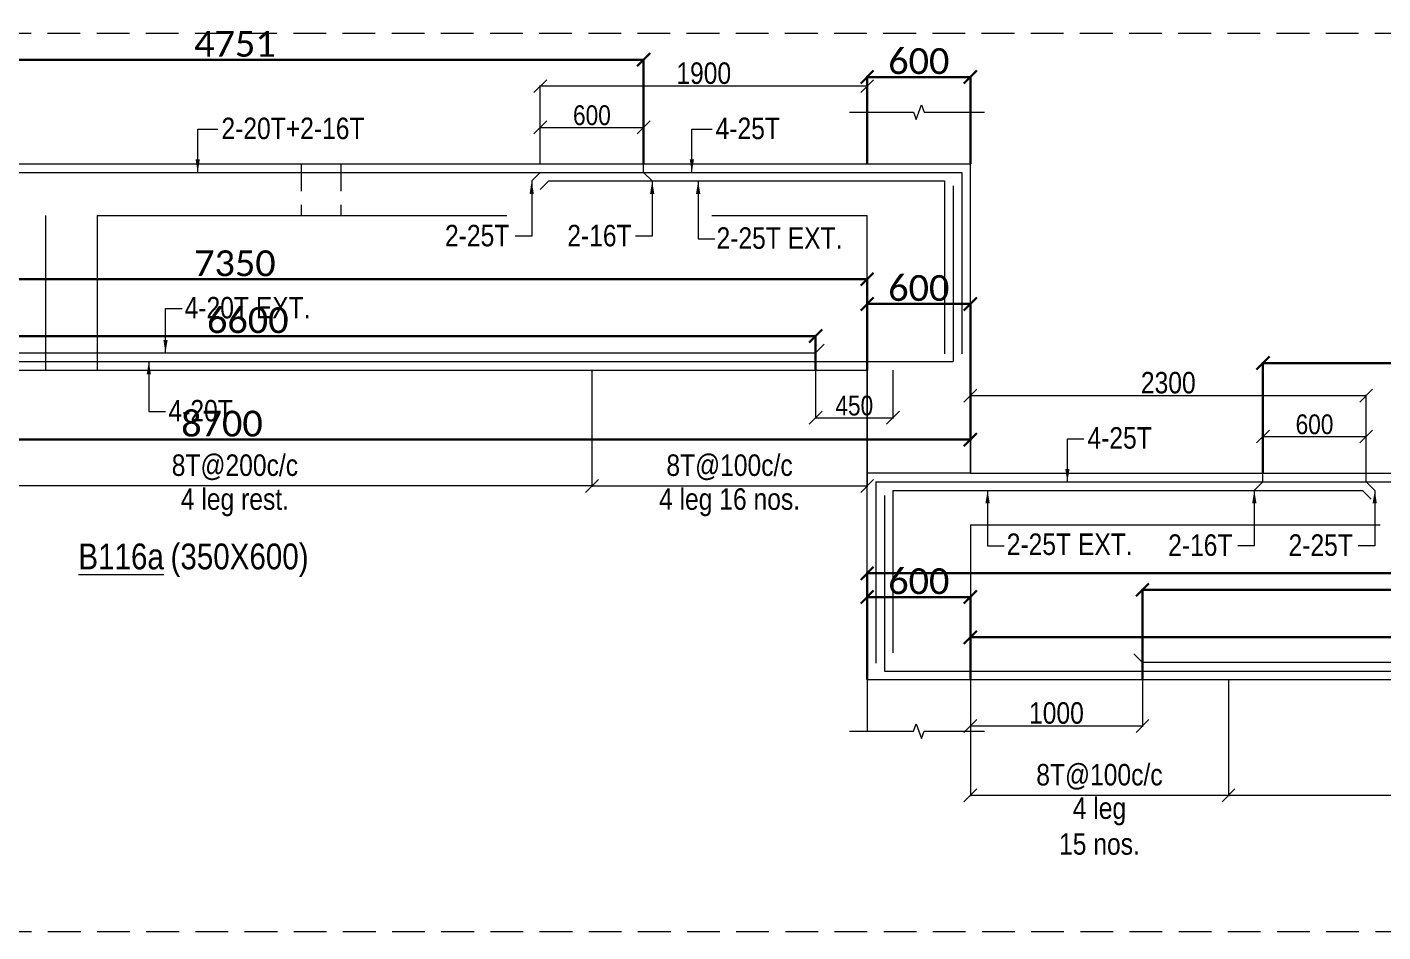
# Model space of a CAD drawing. Header units: millimetres. Extents: x 1112055 to 3390982, y -148532 to 766891.
# Drawn here: x 2914877 to 2930637, y -41915 to -31392 of the extents above; entities that cross this region are included whole.
import ezdxf
from ezdxf.enums import TextEntityAlignment as Align

# ---------------------------------------------------------------- set-up
doc = ezdxf.new("R2010")
doc.units = ezdxf.units.MM
doc.header["$PDMODE"] = 35
doc.header["$PDSIZE"] = -25
doc.linetypes.add('Hidden', pattern=[9.525, 6.35, -3.175])
for name, color, linetype, lineweight in [('B BEAM', 148, 'Continuous', 13), ('B BEAM IN LINE', 250, 'Continuous', 0), ('B STEEL', 34, 'Continuous', 15), ('B STEEL DIM', 216, 'Continuous', 13), ('B STEEL TEXT', 7, 'Continuous', 15), ('B STIRRUPS', 139, 'Continuous', 13), ('B-BEAM DOT', 251, 'Hidden', 9), ('B-BEAM NO', 215, 'Continuous', 18), ('B-COL', 1, 'Continuous', 35)]:
    doc.layers.add(name, color=color, linetype=linetype, lineweight=lineweight)
doc.styles.add('Cali', font='calibri.ttf')
doc.styles.add('SWINC', font='swissc.ttf')
doc.dimstyles.new('BHOOMI', dxfattribs={"dimtxt": 230, "dimasz": 150, "dimexe": 10, "dimexo": 0, "dimgap": 25, "dimtad": 1, "dimdec": 0, "dimzin": 0, "dimdsep": 46, "dimtxsty": 'SWINC', "dimblk": 'OBLIQUE', "dimcen": 0.09, "dimclrd": 250, "dimclre": 250, "dimclrt": 256, "dimaunit": 1, "dimadec": 3, "dimazin": 0, "dimtfac": 1, "dimtdec": 0, "dimtofl": 0, "dimtmove": 1, "dimatfit": 3, "dimfxl": 100, "dimtolj": 1, "dimtzin": 0, "dimlwd": 9, "dimlwe": 5, "dimarcsym": 0})

# ---------------------------------------------------------------- blocks, each defined once
blk = doc.blocks.new('_Oblique')
at = {"color": 0, "linetype": 'ByBlock', "lineweight": -2}
blk.add_line((-0.5, -0.5), (0.5, 0.5), dxfattribs=at)
blk = doc.blocks.new('*D5961')
at = {"layer": 'B STEEL DIM', "lineweight": 5, "transparency": 16777216}
for p, q in [((2927842, -38781), (2927842, -39531)), ((2925842, -38981), (2925842, -39531))]:
    blk.add_line(p, q, dxfattribs=at)
at = {"layer": 'B STEEL DIM', "lineweight": 9, "transparency": 16777216}
blk.add_line((2927842, -39521), (2925842, -39521), dxfattribs=at)
at = {"layer": 'Defpoints', "color": 0, "lineweight": 40, "transparency": 16777216}
for p in [(2927842, -38781), (2925842, -38981), (2925842, -39521)]:
    blk.add_point(p, dxfattribs=at)
at = {"layer": 'B STEEL DIM', "lineweight": 9, "transparency": 16777216, "xscale": 150, "yscale": 150, "zscale": 150, "rotation": 180}
blk.add_blockref('_Oblique', (2925842, -39521), dxfattribs=at)
at = {"layer": 'B STEEL DIM', "lineweight": 9, "transparency": 16777216, "xscale": 150, "yscale": 150, "zscale": 150}
blk.add_blockref('_Oblique', (2927842, -39521), dxfattribs=at)
at = {"layer": 'B STEEL DIM', "transparency": 16777216, "insert": (2926842, -39371), "char_height": 250, "attachment_point": 5, "style": 'SWINC'}
blk.add_mtext('\\A1;1000', dxfattribs=at)
blk = doc.blocks.new('*D5962')
at = {"layer": 'B STIRRUPS', "color": 250, "lineweight": 0, "transparency": 16777216}
for p, q in [((2928842, -38981), (2928842, -40338)), ((2940739, -38981), (2940739, -40338)), ((2940739, -40328), (2928842, -40328))]:
    blk.add_line(p, q, dxfattribs=at)
at = {"layer": 'Defpoints', "color": 0, "lineweight": 40, "transparency": 16777216}
for p in [(2928842, -38981), (2940739, -38981), (2928842, -40328)]:
    blk.add_point(p, dxfattribs=at)
at = {"layer": 'B STIRRUPS', "color": 250, "lineweight": 0, "transparency": 16777216, "xscale": 150, "yscale": 150, "zscale": 150, "rotation": 180}
blk.add_blockref('_Oblique', (2928842, -40328), dxfattribs=at)
at = {"layer": 'B STIRRUPS', "color": 250, "lineweight": 0, "transparency": 16777216, "xscale": 150, "yscale": 150, "zscale": 150}
blk.add_blockref('_Oblique', (2940739, -40328), dxfattribs=at)
at = {"layer": 'B STIRRUPS', "transparency": 16777216, "char_height": 250, "attachment_point": 5, "style": 'SWINC'}
for s, insert in [('\\A1;8T@200c/c', (2934790, -40112)), ('4 leg\\Prest.', (2934790, -40686))]:
    blk.add_mtext(s, dxfattribs=dict(at, insert=insert))
blk = doc.blocks.new('*D5963')
at = {"layer": 'B STIRRUPS', "color": 250, "lineweight": 0, "transparency": 16777216}
for p, q in [((2925842, -38981), (2925842, -40338)), ((2928842, -38981), (2928842, -40338)), ((2928842, -40328), (2925842, -40328))]:
    blk.add_line(p, q, dxfattribs=at)
at = {"layer": 'Defpoints', "color": 0, "lineweight": 40, "transparency": 16777216}
for p in [(2925842, -38981), (2928842, -38981), (2925842, -40328)]:
    blk.add_point(p, dxfattribs=at)
at = {"layer": 'B STIRRUPS', "color": 250, "lineweight": 0, "transparency": 16777216, "xscale": 150, "yscale": 150, "zscale": 150, "rotation": 180}
blk.add_blockref('_Oblique', (2925842, -40328), dxfattribs=at)
at = {"layer": 'B STIRRUPS', "color": 250, "lineweight": 0, "transparency": 16777216, "xscale": 150, "yscale": 150, "zscale": 150}
blk.add_blockref('_Oblique', (2928842, -40328), dxfattribs=at)
at = {"layer": 'B STIRRUPS', "transparency": 16777216, "char_height": 250, "attachment_point": 5, "style": 'SWINC'}
for s, insert in [('\\A1;8T@100c/c', (2927342, -40112)), ('4 leg\\P15 nos.', (2927342, -40686))]:
    blk.add_mtext(s, dxfattribs=dict(at, insert=insert))
blk = doc.blocks.new('*D5964')
at = {"layer": 'B STEEL DIM', "lineweight": 5, "transparency": 16777216}
for p, q in [((2925842, -36581), (2925842, -35669)), ((2930442, -36581), (2930442, -35669))]:
    blk.add_line(p, q, dxfattribs=at)
at = {"layer": 'B STEEL DIM', "lineweight": 9, "transparency": 16777216}
blk.add_line((2930442, -35679), (2925842, -35679), dxfattribs=at)
at = {"layer": 'Defpoints', "color": 0, "lineweight": 40, "transparency": 16777216}
for p in [(2925842, -35679), (2925842, -36581), (2930442, -36581)]:
    blk.add_point(p, dxfattribs=at)
at = {"layer": 'B STEEL DIM', "lineweight": 9, "transparency": 16777216, "xscale": 150, "yscale": 150, "zscale": 150, "rotation": 180}
blk.add_blockref('_Oblique', (2925842, -35679), dxfattribs=at)
at = {"layer": 'B STEEL DIM', "lineweight": 9, "transparency": 16777216, "xscale": 150, "yscale": 150, "zscale": 150}
blk.add_blockref('_Oblique', (2930442, -35679), dxfattribs=at)
at = {"layer": 'B STEEL DIM', "transparency": 16777216, "insert": (2928142, -35529), "char_height": 250, "attachment_point": 5, "style": 'SWINC'}
blk.add_mtext('\\A1;2300', dxfattribs=at)
blk = doc.blocks.new('*D5965')
at = {"layer": 'B STEEL DIM', "lineweight": 5, "transparency": 16777216}
for p, q in [((2929242, -36681), (2929242, -36143)), ((2930442, -36681), (2930442, -36143))]:
    blk.add_line(p, q, dxfattribs=at)
at = {"layer": 'B STEEL DIM', "lineweight": 9, "transparency": 16777216}
blk.add_line((2929242, -36153), (2930442, -36153), dxfattribs=at)
at = {"layer": 'Defpoints', "color": 0, "lineweight": 40, "transparency": 16777216}
for p in [(2930442, -36153), (2929242, -36681), (2930442, -36681)]:
    blk.add_point(p, dxfattribs=at)
at = {"layer": 'B STEEL DIM', "lineweight": 9, "transparency": 16777216, "xscale": 150, "yscale": 150, "zscale": 150, "rotation": 180}
blk.add_blockref('_Oblique', (2929242, -36153), dxfattribs=at)
at = {"layer": 'B STEEL DIM', "lineweight": 9, "transparency": 16777216, "xscale": 150, "yscale": 150, "zscale": 150}
blk.add_blockref('_Oblique', (2930442, -36153), dxfattribs=at)
at = {"layer": 'B STEEL DIM', "transparency": 16777216, "insert": (2929842, -36013), "char_height": 230, "attachment_point": 5, "style": 'SWINC'}
blk.add_mtext('\\A1;600', dxfattribs=at)
blk = doc.blocks.new('*D5970')
at = {"layer": 'B STEEL DIM', "lineweight": 5, "transparency": 16777216}
for p, q in [((2920842, -32981), (2920842, -32069)), ((2924642, -32981), (2924642, -32069))]:
    blk.add_line(p, q, dxfattribs=at)
at = {"layer": 'B STEEL DIM', "lineweight": 9, "transparency": 16777216}
blk.add_line((2924642, -32079), (2920842, -32079), dxfattribs=at)
at = {"layer": 'Defpoints', "color": 0, "lineweight": 40, "transparency": 16777216}
for p in [(2920842, -32079), (2920842, -32981), (2924642, -32981)]:
    blk.add_point(p, dxfattribs=at)
at = {"layer": 'B STEEL DIM', "lineweight": 9, "transparency": 16777216, "xscale": 150, "yscale": 150, "zscale": 150, "rotation": 180}
blk.add_blockref('_Oblique', (2920842, -32079), dxfattribs=at)
at = {"layer": 'B STEEL DIM', "lineweight": 9, "transparency": 16777216, "xscale": 150, "yscale": 150, "zscale": 150}
blk.add_blockref('_Oblique', (2924642, -32079), dxfattribs=at)
at = {"layer": 'B STEEL DIM', "transparency": 16777216, "insert": (2922742, -31929), "char_height": 250, "attachment_point": 5, "style": 'SWINC'}
blk.add_mtext('\\A1;1900', dxfattribs=at)
blk = doc.blocks.new('*D5971')
at = {"layer": 'B STEEL DIM', "lineweight": 5, "transparency": 16777216}
for p, q in [((2920842, -32981), (2920842, -32548)), ((2922043, -33081), (2922043, -32548))]:
    blk.add_line(p, q, dxfattribs=at)
at = {"layer": 'B STEEL DIM', "lineweight": 9, "transparency": 16777216}
blk.add_line((2920842, -32558), (2922043, -32558), dxfattribs=at)
at = {"layer": 'Defpoints', "color": 0, "lineweight": 40, "transparency": 16777216}
for p in [(2922043, -32558), (2920842, -32981), (2922043, -33081)]:
    blk.add_point(p, dxfattribs=at)
at = {"layer": 'B STEEL DIM', "lineweight": 9, "transparency": 16777216, "xscale": 150, "yscale": 150, "zscale": 150, "rotation": 180}
blk.add_blockref('_Oblique', (2920842, -32558), dxfattribs=at)
at = {"layer": 'B STEEL DIM', "lineweight": 9, "transparency": 16777216, "xscale": 150, "yscale": 150, "zscale": 150}
blk.add_blockref('_Oblique', (2922043, -32558), dxfattribs=at)
at = {"layer": 'B STEEL DIM', "transparency": 16777216, "insert": (2921442, -32418), "char_height": 230, "attachment_point": 5, "style": 'SWINC'}
blk.add_mtext('\\A1;600', dxfattribs=at)
blk = doc.blocks.new('*D5973')
at = {"layer": 'B STIRRUPS', "color": 250, "lineweight": 0, "transparency": 16777216}
for p, q in [((2913142, -35381), (2913142, -36738)), ((2921442, -35381), (2921442, -36738)), ((2921442, -36728), (2913142, -36728))]:
    blk.add_line(p, q, dxfattribs=at)
at = {"layer": 'Defpoints', "color": 0, "lineweight": 40, "transparency": 16777216}
for p in [(2913142, -35381), (2921442, -35381), (2913142, -36728)]:
    blk.add_point(p, dxfattribs=at)
at = {"layer": 'B STIRRUPS', "color": 250, "lineweight": 0, "transparency": 16777216, "xscale": 150, "yscale": 150, "zscale": 150, "rotation": 180}
blk.add_blockref('_Oblique', (2913142, -36728), dxfattribs=at)
at = {"layer": 'B STIRRUPS', "color": 250, "lineweight": 0, "transparency": 16777216, "xscale": 150, "yscale": 150, "zscale": 150}
blk.add_blockref('_Oblique', (2921442, -36728), dxfattribs=at)
at = {"layer": 'B STIRRUPS', "transparency": 16777216, "char_height": 250, "attachment_point": 5, "style": 'SWINC'}
for s, insert in [('\\A1;8T@200c/c', (2917292, -36512)), ('4 leg rest.', (2917292, -36919))]:
    blk.add_mtext(s, dxfattribs=dict(at, insert=insert))
blk = doc.blocks.new('*D5975')
at = {"layer": 'B STIRRUPS', "color": 250, "lineweight": 0, "transparency": 16777216}
for p, q in [((2921442, -35381), (2921442, -36738)), ((2924642, -35381), (2924642, -36738)), ((2921442, -36728), (2924642, -36728))]:
    blk.add_line(p, q, dxfattribs=at)
at = {"layer": 'Defpoints', "color": 0, "lineweight": 40, "transparency": 16777216}
for p in [(2921442, -35381), (2924642, -35381), (2924642, -36728)]:
    blk.add_point(p, dxfattribs=at)
at = {"layer": 'B STIRRUPS', "color": 250, "lineweight": 0, "transparency": 16777216, "xscale": 150, "yscale": 150, "zscale": 150, "rotation": 180}
blk.add_blockref('_Oblique', (2921442, -36728), dxfattribs=at)
at = {"layer": 'B STIRRUPS', "color": 250, "lineweight": 0, "transparency": 16777216, "xscale": 150, "yscale": 150, "zscale": 150}
blk.add_blockref('_Oblique', (2924642, -36728), dxfattribs=at)
at = {"layer": 'B STIRRUPS', "transparency": 16777216, "char_height": 250, "attachment_point": 5, "style": 'SWINC'}
for s, insert in [('\\A1;8T@100c/c', (2923042, -36512)), ('4 leg 16 nos.', (2923042, -36919))]:
    blk.add_mtext(s, dxfattribs=dict(at, insert=insert))
blk = doc.blocks.new('*D5976')
at = {"layer": 'B STEEL DIM', "lineweight": 5, "transparency": 16777216}
for p, q in [((2924042, -35181), (2924042, -35945)), ((2924942, -35381), (2924942, -35945))]:
    blk.add_line(p, q, dxfattribs=at)
at = {"layer": 'B STEEL DIM', "lineweight": 9, "transparency": 16777216}
blk.add_line((2924042, -35935), (2924942, -35935), dxfattribs=at)
at = {"layer": 'Defpoints', "color": 0, "lineweight": 40, "transparency": 16777216}
for p in [(2924042, -35181), (2924942, -35381), (2924942, -35935)]:
    blk.add_point(p, dxfattribs=at)
at = {"layer": 'B STEEL DIM', "lineweight": 9, "transparency": 16777216, "xscale": 150, "yscale": 150, "zscale": 150, "rotation": 180}
blk.add_blockref('_Oblique', (2924042, -35935), dxfattribs=at)
at = {"layer": 'B STEEL DIM', "lineweight": 9, "transparency": 16777216, "xscale": 150, "yscale": 150, "zscale": 150}
blk.add_blockref('_Oblique', (2924942, -35935), dxfattribs=at)
at = {"layer": 'B STEEL DIM', "transparency": 16777216, "insert": (2924492, -35795), "char_height": 230, "attachment_point": 5, "style": 'SWINC'}
blk.add_mtext('\\A1;450', dxfattribs=at)
blk = doc.blocks.new('*D6291')
at = {"layer": 'Defpoints', "color": 3, "linetype": 'Hidden', "lineweight": 30, "ltscale": 1000, "transparency": 16777216}
for p, q in [((2908442, -35381), (2908442, -36199)), ((2925842, -35381), (2925842, -36199))]:
    blk.add_line(p, q, dxfattribs=at)
at = {"layer": 'Defpoints', "color": 3, "lineweight": 30, "ltscale": 1000, "transparency": 16777216}
blk.add_line((2908442, -36189), (2925842, -36189), dxfattribs=at)
at = {"layer": 'Defpoints', "color": 0, "lineweight": 40, "transparency": 16777216}
for p in [(2908442, -35381), (2925842, -35381), (2925842, -36189)]:
    blk.add_point(p, dxfattribs=at)
at = {"layer": 'Defpoints', "color": 3, "lineweight": 30, "transparency": 16777216, "xscale": 150, "yscale": 150, "zscale": 150, "rotation": 180}
blk.add_blockref('_Oblique', (2908442, -36189), dxfattribs=at)
at = {"layer": 'Defpoints', "color": 3, "lineweight": 30, "transparency": 16777216, "xscale": 150, "yscale": 150, "zscale": 150}
blk.add_blockref('_Oblique', (2925842, -36189), dxfattribs=at)
at = {"layer": 'Defpoints', "color": 3, "lineweight": 50, "transparency": 16777216, "insert": (2917142, -36005), "char_height": 300, "attachment_point": 5, "style": 'Cali'}
blk.add_mtext('\\A1;8700', dxfattribs=at)
blk = doc.blocks.new('*D6293')
at = {"layer": 'Defpoints', "color": 3, "linetype": 'Hidden', "lineweight": 30, "ltscale": 1000, "transparency": 16777216}
for p, q in [((2909942, -35381), (2909942, -34313)), ((2924642, -35381), (2924642, -34313))]:
    blk.add_line(p, q, dxfattribs=at)
at = {"layer": 'Defpoints', "color": 3, "lineweight": 30, "ltscale": 1000, "transparency": 16777216}
blk.add_line((2909942, -34323), (2924642, -34323), dxfattribs=at)
at = {"layer": 'Defpoints', "color": 0, "lineweight": 40, "transparency": 16777216}
for p in [(2924642, -34323), (2909942, -35381), (2924642, -35381)]:
    blk.add_point(p, dxfattribs=at)
at = {"layer": 'Defpoints', "color": 3, "lineweight": 30, "transparency": 16777216, "xscale": 150, "yscale": 150, "zscale": 150, "rotation": 180}
blk.add_blockref('_Oblique', (2909942, -34323), dxfattribs=at)
at = {"layer": 'Defpoints', "color": 3, "lineweight": 30, "transparency": 16777216, "xscale": 150, "yscale": 150, "zscale": 150}
blk.add_blockref('_Oblique', (2924642, -34323), dxfattribs=at)
at = {"layer": 'Defpoints', "color": 3, "lineweight": 50, "transparency": 16777216, "insert": (2917292, -34140), "char_height": 300, "attachment_point": 5, "style": 'Cali'}
blk.add_mtext('\\A1;7350', dxfattribs=at)
blk = doc.blocks.new('*D6294')
at = {"layer": 'Defpoints', "color": 3, "linetype": 'Hidden', "lineweight": 30, "ltscale": 1000, "transparency": 16777216}
for p, q in [((2910842, -35381), (2910842, -34975)), ((2924042, -35381), (2924042, -34975))]:
    blk.add_line(p, q, dxfattribs=at)
at = {"layer": 'Defpoints', "color": 3, "lineweight": 30, "ltscale": 1000, "transparency": 16777216}
blk.add_line((2924042, -34985), (2910842, -34985), dxfattribs=at)
at = {"layer": 'Defpoints', "color": 0, "lineweight": 40, "transparency": 16777216}
for p in [(2910842, -34985), (2910842, -35381), (2924042, -35381)]:
    blk.add_point(p, dxfattribs=at)
at = {"layer": 'Defpoints', "color": 3, "lineweight": 30, "transparency": 16777216, "xscale": 150, "yscale": 150, "zscale": 150, "rotation": 180}
blk.add_blockref('_Oblique', (2910842, -34985), dxfattribs=at)
at = {"layer": 'Defpoints', "color": 3, "lineweight": 30, "transparency": 16777216, "xscale": 150, "yscale": 150, "zscale": 150}
blk.add_blockref('_Oblique', (2924042, -34985), dxfattribs=at)
at = {"layer": 'Defpoints', "color": 3, "lineweight": 50, "transparency": 16777216, "insert": (2917442, -34802), "char_height": 300, "attachment_point": 5, "style": 'Cali'}
blk.add_mtext('\\A1;6600', dxfattribs=at)
blk = doc.blocks.new('*D6295')
at = {"layer": 'Defpoints', "color": 3, "linetype": 'Hidden', "lineweight": 30, "ltscale": 1000, "transparency": 16777216}
for p, q in [((2924642, -35381), (2924642, -34601)), ((2925842, -35381), (2925842, -34601))]:
    blk.add_line(p, q, dxfattribs=at)
at = {"layer": 'Defpoints', "color": 3, "lineweight": 30, "ltscale": 1000, "transparency": 16777216}
blk.add_line((2924642, -34611), (2925842, -34611), dxfattribs=at)
at = {"layer": 'Defpoints', "color": 0, "lineweight": 40, "transparency": 16777216}
for p in [(2925842, -34611), (2924642, -35381), (2925842, -35381)]:
    blk.add_point(p, dxfattribs=at)
at = {"layer": 'Defpoints', "color": 3, "lineweight": 30, "transparency": 16777216, "xscale": 150, "yscale": 150, "zscale": 150, "rotation": 180}
blk.add_blockref('_Oblique', (2924642, -34611), dxfattribs=at)
at = {"layer": 'Defpoints', "color": 3, "lineweight": 30, "transparency": 16777216, "xscale": 150, "yscale": 150, "zscale": 150}
blk.add_blockref('_Oblique', (2925842, -34611), dxfattribs=at)
at = {"layer": 'Defpoints', "color": 3, "lineweight": 50, "transparency": 16777216, "insert": (2925242, -34428), "char_height": 300, "attachment_point": 5, "style": 'Cali'}
blk.add_mtext('\\A1;600', dxfattribs=at)
blk = doc.blocks.new('*D6297')
at = {"layer": 'Defpoints', "color": 3, "linetype": 'Hidden', "lineweight": 30, "ltscale": 1000, "transparency": 16777216}
for p, q in [((2912541, -32981), (2912541, -31761)), ((2922043, -32981), (2922043, -31761))]:
    blk.add_line(p, q, dxfattribs=at)
at = {"layer": 'Defpoints', "color": 3, "lineweight": 30, "ltscale": 1000, "transparency": 16777216}
blk.add_line((2912541, -31771), (2922043, -31771), dxfattribs=at)
at = {"layer": 'Defpoints', "color": 0, "lineweight": 40, "transparency": 16777216}
for p in [(2922043, -31771), (2912541, -32981), (2922043, -32981)]:
    blk.add_point(p, dxfattribs=at)
at = {"layer": 'Defpoints', "color": 3, "lineweight": 30, "transparency": 16777216, "xscale": 150, "yscale": 150, "zscale": 150, "rotation": 180}
blk.add_blockref('_Oblique', (2912541, -31771), dxfattribs=at)
at = {"layer": 'Defpoints', "color": 3, "lineweight": 30, "transparency": 16777216, "xscale": 150, "yscale": 150, "zscale": 150}
blk.add_blockref('_Oblique', (2922043, -31771), dxfattribs=at)
at = {"layer": 'Defpoints', "color": 3, "lineweight": 50, "transparency": 16777216, "insert": (2917292, -31588), "char_height": 300, "attachment_point": 5, "style": 'Cali'}
blk.add_mtext('\\A1;4751', dxfattribs=at)
blk = doc.blocks.new('*D6298')
at = {"layer": 'Defpoints', "color": 3, "linetype": 'Hidden', "lineweight": 30, "ltscale": 1000, "transparency": 16777216}
for p, q in [((2924642, -32981), (2924642, -31962)), ((2925842, -32981), (2925842, -31962))]:
    blk.add_line(p, q, dxfattribs=at)
at = {"layer": 'Defpoints', "color": 3, "lineweight": 30, "ltscale": 1000, "transparency": 16777216}
blk.add_line((2924642, -31972), (2925842, -31972), dxfattribs=at)
at = {"layer": 'Defpoints', "color": 0, "lineweight": 40, "transparency": 16777216}
for p in [(2925842, -31972), (2924642, -32981), (2925842, -32981)]:
    blk.add_point(p, dxfattribs=at)
at = {"layer": 'Defpoints', "color": 3, "lineweight": 30, "transparency": 16777216, "xscale": 150, "yscale": 150, "zscale": 150, "rotation": 180}
blk.add_blockref('_Oblique', (2924642, -31972), dxfattribs=at)
at = {"layer": 'Defpoints', "color": 3, "lineweight": 30, "transparency": 16777216, "xscale": 150, "yscale": 150, "zscale": 150}
blk.add_blockref('_Oblique', (2925842, -31972), dxfattribs=at)
at = {"layer": 'Defpoints', "color": 3, "lineweight": 50, "transparency": 16777216, "insert": (2925242, -31789), "char_height": 300, "attachment_point": 5, "style": 'Cali'}
blk.add_mtext('\\A1;600', dxfattribs=at)
blk = doc.blocks.new('*D6299')
at = {"layer": 'Defpoints', "color": 3, "linetype": 'Hidden', "lineweight": 30, "ltscale": 1000, "transparency": 16777216}
for p, q in [((2924642, -38981), (2924642, -37734)), ((2944439, -38981), (2944439, -37734))]:
    blk.add_line(p, q, dxfattribs=at)
at = {"layer": 'Defpoints', "color": 3, "lineweight": 30, "ltscale": 1000, "transparency": 16777216}
blk.add_line((2924642, -37744), (2944439, -37744), dxfattribs=at)
at = {"layer": 'Defpoints', "color": 0, "lineweight": 40, "transparency": 16777216}
for p in [(2944439, -37744), (2924642, -38981), (2944439, -38981)]:
    blk.add_point(p, dxfattribs=at)
at = {"layer": 'Defpoints', "color": 3, "lineweight": 30, "transparency": 16777216, "xscale": 150, "yscale": 150, "zscale": 150, "rotation": 180}
blk.add_blockref('_Oblique', (2924642, -37744), dxfattribs=at)
at = {"layer": 'Defpoints', "color": 3, "lineweight": 30, "transparency": 16777216, "xscale": 150, "yscale": 150, "zscale": 150}
blk.add_blockref('_Oblique', (2944439, -37744), dxfattribs=at)
at = {"layer": 'Defpoints', "color": 3, "lineweight": 50, "transparency": 16777216, "insert": (2934540, -37560), "char_height": 300, "attachment_point": 5, "style": 'Cali'}
blk.add_mtext('\\A1;9899', dxfattribs=at)
blk = doc.blocks.new('*D6300')
at = {"layer": 'Defpoints', "color": 3, "linetype": 'Hidden', "lineweight": 30, "ltscale": 1000, "transparency": 16777216}
for p, q in [((2925842, -38981), (2925842, -38478)), ((2943739, -38981), (2943739, -38478))]:
    blk.add_line(p, q, dxfattribs=at)
at = {"layer": 'Defpoints', "color": 3, "lineweight": 30, "ltscale": 1000, "transparency": 16777216}
blk.add_line((2925842, -38488), (2943739, -38488), dxfattribs=at)
at = {"layer": 'Defpoints', "color": 0, "lineweight": 40, "transparency": 16777216}
for p in [(2943739, -38488), (2925842, -38981), (2943739, -38981)]:
    blk.add_point(p, dxfattribs=at)
at = {"layer": 'Defpoints', "color": 3, "lineweight": 30, "transparency": 16777216, "xscale": 150, "yscale": 150, "zscale": 150, "rotation": 180}
blk.add_blockref('_Oblique', (2925842, -38488), dxfattribs=at)
at = {"layer": 'Defpoints', "color": 3, "lineweight": 30, "transparency": 16777216, "xscale": 150, "yscale": 150, "zscale": 150}
blk.add_blockref('_Oblique', (2943739, -38488), dxfattribs=at)
at = {"layer": 'Defpoints', "color": 3, "lineweight": 50, "transparency": 16777216, "insert": (2934790, -38304), "char_height": 300, "attachment_point": 5, "style": 'Cali'}
blk.add_mtext('\\A1;8949', dxfattribs=at)
blk = doc.blocks.new('*D6301')
at = {"layer": 'Defpoints', "color": 3, "linetype": 'Hidden', "lineweight": 30, "ltscale": 1000, "transparency": 16777216}
for p, q in [((2924642, -38981), (2924642, -38011)), ((2925842, -38981), (2925842, -38011))]:
    blk.add_line(p, q, dxfattribs=at)
at = {"layer": 'Defpoints', "color": 3, "lineweight": 30, "ltscale": 1000, "transparency": 16777216}
blk.add_line((2925842, -38021), (2924642, -38021), dxfattribs=at)
at = {"layer": 'Defpoints', "color": 0, "lineweight": 40, "transparency": 16777216}
for p in [(2924642, -38021), (2924642, -38981), (2925842, -38981)]:
    blk.add_point(p, dxfattribs=at)
at = {"layer": 'Defpoints', "color": 3, "lineweight": 30, "transparency": 16777216, "xscale": 150, "yscale": 150, "zscale": 150, "rotation": 180}
blk.add_blockref('_Oblique', (2924642, -38021), dxfattribs=at)
at = {"layer": 'Defpoints', "color": 3, "lineweight": 30, "transparency": 16777216, "xscale": 150, "yscale": 150, "zscale": 150}
blk.add_blockref('_Oblique', (2925842, -38021), dxfattribs=at)
at = {"layer": 'Defpoints', "color": 3, "lineweight": 50, "transparency": 16777216, "insert": (2925242, -37838), "char_height": 300, "attachment_point": 5, "style": 'Cali'}
blk.add_mtext('\\A1;600', dxfattribs=at)
blk = doc.blocks.new('*D6302')
at = {"layer": 'Defpoints', "color": 3, "linetype": 'Hidden', "lineweight": 30, "ltscale": 1000, "transparency": 16777216}
for p, q in [((2929242, -36581), (2929242, -35289)), ((2944439, -36581), (2944439, -35289))]:
    blk.add_line(p, q, dxfattribs=at)
at = {"layer": 'Defpoints', "color": 3, "lineweight": 30, "ltscale": 1000, "transparency": 16777216}
blk.add_line((2929242, -35299), (2944439, -35299), dxfattribs=at)
at = {"layer": 'Defpoints', "color": 0, "lineweight": 40, "transparency": 16777216}
for p in [(2944439, -35299), (2929242, -36581), (2944439, -36581)]:
    blk.add_point(p, dxfattribs=at)
at = {"layer": 'Defpoints', "color": 3, "lineweight": 30, "transparency": 16777216, "xscale": 150, "yscale": 150, "zscale": 150, "rotation": 180}
blk.add_blockref('_Oblique', (2929242, -35299), dxfattribs=at)
at = {"layer": 'Defpoints', "color": 3, "lineweight": 30, "transparency": 16777216, "xscale": 150, "yscale": 150, "zscale": 150}
blk.add_blockref('_Oblique', (2944439, -35299), dxfattribs=at)
at = {"layer": 'Defpoints', "color": 3, "lineweight": 50, "transparency": 16777216, "insert": (2936840, -35115), "char_height": 300, "attachment_point": 5, "style": 'Cali'}
blk.add_mtext('\\A1;7599', dxfattribs=at)
blk = doc.blocks.new('*D6303')
at = {"layer": 'Defpoints', "color": 3, "linetype": 'Hidden', "lineweight": 30, "ltscale": 1000, "transparency": 16777216}
for p, q in [((2927842, -38981), (2927842, -37927)), ((2941739, -38981), (2941739, -37927))]:
    blk.add_line(p, q, dxfattribs=at)
at = {"layer": 'Defpoints', "color": 3, "lineweight": 30, "ltscale": 1000, "transparency": 16777216}
blk.add_line((2941739, -37937), (2927842, -37937), dxfattribs=at)
at = {"layer": 'Defpoints', "color": 0, "lineweight": 40, "transparency": 16777216}
for p in [(2927842, -37937), (2927842, -38981), (2941739, -38981)]:
    blk.add_point(p, dxfattribs=at)
at = {"layer": 'Defpoints', "color": 3, "lineweight": 30, "transparency": 16777216, "xscale": 150, "yscale": 150, "zscale": 150, "rotation": 180}
blk.add_blockref('_Oblique', (2927842, -37937), dxfattribs=at)
at = {"layer": 'Defpoints', "color": 3, "lineweight": 30, "transparency": 16777216, "xscale": 150, "yscale": 150, "zscale": 150}
blk.add_blockref('_Oblique', (2941739, -37937), dxfattribs=at)
at = {"layer": 'Defpoints', "color": 3, "lineweight": 50, "transparency": 16777216, "insert": (2934790, -37753), "char_height": 300, "attachment_point": 5, "style": 'Cali'}
blk.add_mtext('\\A1;6949', dxfattribs=at)

msp = doc.modelspace()

# ---------------------------------------------------------------- linework, layer by layer
at = {"layer": 'B BEAM', "ltscale": 25}
for p, q in [((2909942, -32981.1, 0), (2924642, -32981.1, 0)), ((2925842, -35381.1, 0), (2925842, -32981.1, 0)), ((2909942, -35381.1, 0), (2924642, -35381.1, 0)), ((2924642, -38981.1, 0), (2924642, -36581.1, 0)), ((2925842, -36581.1, 0), (2944439, -36581.1, 0)), ((2925842, -38981.1, 0), (2944439, -38981.1, 0))]:
    msp.add_line(p, q, dxfattribs=at)
at = {"layer": 'B BEAM', "color": 4, "linetype": 'Hidden', "ltscale": 50}
for p, q in [((2918061.8, -32981.1, 0), (2918061.8, -33581.1, 0)), ((2918521.8, -32981.1, 0), (2918521.8, -33581.1, 0))]:
    msp.add_line(p, q, dxfattribs=at)
at = {"layer": 'B BEAM IN LINE', "color": 250, "linetype": 'Hidden', "lineweight": 0, "ltscale": 60, "elevation": 0}
msp.add_lwpolyline([(2906541.5, -31461.4), (2945789.1, -31461.4), (2945789.1, -41915.5), (2906541.5, -41915.5)], close=True, dxfattribs=at)
at = {"layer": 'B STEEL', "color": 34, "lineweight": 9, "ltscale": 25}
for p, q in [((2908542, -33081.1, 0), (2925742, -33081.1, 0)), ((2920842, -33081.1, 0), (2920742, -33181.1, 0)), ((2922042.7, -33081.1, 0), (2922142.7, -33181.1, 0)), ((2925742, -33081.1, 0), (2925742, -35190.5, 0)), ((2920941.6, -33181.1, 100), (2920841.6, -33281.1, 100)), ((2920941.6, -33181.1, 100), (2925542, -33181.1, 100)), ((2925542, -33181.1, 0), (2925542, -35190.5, 0)), ((2925642, -33239.6, 0), (2925642, -35281.1, 0)), ((2924141.8, -35080.7, 0), (2924041.8, -35180.7, 0)), ((2908642, -35281.1, 0), (2925642, -35281.1, 0)), ((2910841.8, -35180.7, 0), (2924041.8, -35180.7, 0)), ((2924742, -36681.1, 0), (2944339, -36681.1, 0)), ((2924742, -36681.1, 0), (2924742, -38790.5, 0)), ((2929242, -36681.1, 0), (2929142, -36781.1, 0)), ((2930442, -36681.1, 0), (2930542, -36781.1, 0)), ((2924842, -36839.6, 0), (2924842, -38881.1, 0)), ((2924941.6, -36781.1, 0), (2930398.6, -36781.1, 0)), ((2924941.6, -36781.1, 0), (2924941.6, -38667.7, 0)), ((2930398.6, -36781.1, 0), (2930498.6, -36881.1, 0)), ((2927742, -38681.1, 0), (2927842, -38781.1, 0)), ((2924842, -38881.1, 0), (2944239, -38881.1, 0)), ((2941739, -38781.1, 0), (2927842, -38781.1, 0))]:
    msp.add_line(p, q, dxfattribs=at)
at = {"layer": 'B-BEAM DOT', "linetype": 'Hidden', "ltscale": 750}
for p, q in [((2924642, -32981.1, 0), (2925842, -32981.1, 0)), ((2909342, -33581.1, 0), (2915091.8, -33581.1, 0)), ((2915091.8, -33581.1, 0), (2915091.8, -35381.1, 0)), ((2915691.8, -33581.1, 0), (2924642, -33581.1, 0)), ((2915691.8, -33581.1, 0), (2915691.8, -35381.1, 0)), ((2924642, -35381.1, 0), (2924642, -33581.1, 0)), ((2925842, -36581.1, 0), (2924642, -36581.1, 0)), ((2925842, -37181.1, 0), (2925842, -38981.1, 0)), ((2925842, -37181.1, 0), (2943739, -37181.1, 0)), ((2924642, -38981.1, 0), (2925842, -38981.1, 0))]:
    msp.add_line(p, q, dxfattribs=at)
at = {"layer": 'B-COL', "lineweight": 15, "ltscale": 25}
for p, q in [((2924642, -32981.1, 0), (2924642, -32381.1, 0)), ((2925842, -32381.1, 0), (2925842, -32981.1, 0)), ((2924642, -36581.1, 0), (2924642, -35381.1, 0)), ((2925842, -35381.1, 0), (2925842, -36581.1, 0)), ((2924642, -38981.1, 0), (2924642, -39580.8, 0)), ((2925842, -38981.1, 0), (2925842, -39580.8, 0))]:
    msp.add_line(p, q, dxfattribs=at)
at = {"layer": 'B-COL', "lineweight": 15, "ltscale": 25, "elevation": 0}
for points in [[(2924437.3, -32381.1), (2925179.5, -32381.1), (2925210.7, -32467), (2925273.2, -32295.3), (2925304.5, -32381.1), (2926006.3, -32381.1)], [(2924437.3, -39580.8), (2925179.5, -39580.8), (2925210.7, -39495), (2925273.2, -39666.7), (2925304.5, -39580.8), (2926006.3, -39580.8)]]:
    msp.add_lwpolyline(points, dxfattribs=at)

# ---------------------------------------------------------------- texts
at = {"layer": 'B STEEL TEXT', "style": 'SWINC'}
for s, p in [('2-20T+2-16T', (2917135.3, -32694.7, 100)), ('4-25T', (2922879.7, -32694.7, 100)), ('2-25T EXT.', (2922890.4, -33970.4, 100)), ('4-20T EXT.', (2916707.6, -34779.8, 0)), ('4-20T', (2916519.7, -35977.7, 0)), ('4-25T', (2927202.2, -36294.7, 0)), ('2-25T EXT.', (2926264, -37531.3, 0)), ('2-16T', (2928140.1, -37541.4, 0)), ('2-25T', (2929540.1, -37541.4, 0))]:
    msp.add_text(s, height=250, dxfattribs=at).set_placement(p)
for s, p in [('2-25T', (2919734.4, -33941.4, 0)), ('2-16T', (2921155.6, -33941.4, 0))]:
    msp.add_text(s, height=250, rotation=360, dxfattribs=at).set_placement(p)
at = {"layer": 'B-BEAM NO', "ltscale": 25, "style": 'SWINC'}
for s, p in [('%%UB116a', (2915969.4, -37698.4, 0)), ('(350X600)', (2917346.1, -37698.4, 0))]:
    msp.add_text(s, height=300, dxfattribs=at).set_placement(p, align=Align.CENTER)

# ---------------------------------------------------------------- dimensions: what is measured, and where the dimension line sits
at = {"layer": 'B STEEL DIM'}
for base, p1, p2, override, picture, middle in [((2920842, -32079.3, 0), (2924642, -32981.1, 0), (2920842, -32981.1, 0), {"dimscale": 1, "dimtxt": 250, "dimlfac": 0.5, "dimtxsty": 'SWINC', "dimblk1": 'Oblique', "dimblk2": 'Oblique', "dimsah": 1, "dimclrd": 256, "dimclre": 256, "dimclrt": 256}, '*D5970', (2922742, -31929.3, 0)), ((2925842, -35679.3, 0), (2930442, -36581.1, 0), (2925842, -36581.1, 0), {"dimscale": 1, "dimtxt": 250, "dimlfac": 0.5, "dimtxsty": 'SWINC', "dimblk1": 'Oblique', "dimblk2": 'Oblique', "dimsah": 1, "dimclrd": 256, "dimclre": 256, "dimclrt": 256}, '*D5964', (2928142, -35529.3, 0)), ((2930442, -36153.2, 0), (2929242, -36681.1, 0), (2930442, -36681.1, 0), {"dimlfac": 0.5, "dimblk1": 'Oblique', "dimblk2": 'Oblique', "dimsah": 1, "dimclrd": 256, "dimclre": 256}, '*D5965', (2929842, -36013.2, 0)), ((2925842, -39521.5, 0), (2927842, -38781.1, 0), (2925842, -38981.1, 0), {"dimscale": 1, "dimtxt": 250, "dimlfac": 0.5, "dimtxsty": 'SWINC', "dimblk1": 'Oblique', "dimblk2": 'Oblique', "dimsah": 1, "dimclrd": 256, "dimclre": 256, "dimclrt": 256}, '*D5961', (2926842, -39371.5, 0))]:
    dim = msp.add_linear_dim(base=base, p1=p1, p2=p2, dimstyle='BHOOMI', override=override, dxfattribs=at)
    dim.commit()
    dim.dimension.update_dxf_attribs({"geometry": picture, "text_midpoint": middle})
for base, p1, p2, picture, middle in [((2922042.7, -32557.7, 0), (2920842, -32981.1, 0), (2922042.7, -33081.1, 0), '*D5971', (2921442.3, -32417.7, 0)), ((2924941.8, -35935.4, 0), (2924041.8, -35180.7, 0), (2924941.8, -35380.7, 0), '*D5976', (2924491.8, -35795.4, 0))]:
    dim = msp.add_linear_dim(base=base, p1=p1, p2=p2, angle=180, dimstyle='BHOOMI', override={"dimlfac": 0.5, "dimblk1": 'Oblique', "dimblk2": 'Oblique', "dimsah": 1, "dimclrd": 256, "dimclre": 256}, dxfattribs=at)
    dim.commit()
    dim.dimension.update_dxf_attribs({"geometry": picture, "text_midpoint": middle})
at = {"layer": 'B STIRRUPS'}
for base, p1, p2, text, picture, middle in [((2913142, -36727.5), (2921442, -35381.1, 0), (2913142, -35381.1, 0), '8T@200c/c\\X4 leg rest. ', '*D5973', (2917292, -36727.5)), ((2925842, -40327.5), (2928842, -38981.1, 0), (2925842, -38981.1, 0), '8T@100c/c\\X4 leg\\P15 nos. ', '*D5963', (2927342, -40327.5)), ((2928842, -40327.5), (2940739, -38981.1, 0), (2928842, -38981.1, 0), '8T@200c/c\\X4 leg\\Prest. ', '*D5962', (2934790.5, -40327.5))]:
    dim = msp.add_linear_dim(base=base, p1=p1, p2=p2, text=text, dimstyle='BHOOMI', override={"dimscale": 1, "dimtxt": 250, "dimgap": 25, "dimlfac": 0.5, "dimtxsty": 'SWINC', "dimblk1": 'Oblique', "dimblk2": 'Oblique', "dimsah": 1, "dimlwd": 0, "dimlwe": 0}, dxfattribs=at)
    dim.commit()
    dim.dimension.update_dxf_attribs({"geometry": picture, "text_midpoint": middle})
dim = msp.add_linear_dim(base=(2924642, -36727.5), p1=(2921442, -35381.1, 0), p2=(2924642, -35381.1, 0), angle=180, text='8T@100c/c\\X4 leg 16 nos. ', dimstyle='BHOOMI', override={"dimscale": 1, "dimtxt": 250, "dimgap": 25, "dimlfac": 0.5, "dimtxsty": 'SWINC', "dimblk1": 'Oblique', "dimblk2": 'Oblique', "dimsah": 1, "dimlwd": 0, "dimlwe": 0}, dxfattribs=at)
dim.commit()
dim.dimension.update_dxf_attribs({"geometry": '*D5975', "text_midpoint": (2923042, -36727.5)})
at = {"layer": 'Defpoints', "color": 3, "lineweight": 50, "ltscale": 1000}
for base, p1, p2, picture, middle in [((2922042.7, -31771), (2912541, -32981.1, 0), (2922042.7, -32981.1, 0), '*D6297', (2917291.9, -31588.4)), ((2925842, -31972.3), (2924642, -32981.1, 0), (2925842, -32981.1, 0), '*D6298', (2925242, -31788.6)), ((2924642, -34323.3), (2909942, -35381.1, 0), (2924642, -35381.1, 0), '*D6293', (2917292, -34139.6)), ((2925842, -34611.4), (2924642, -35381.1, 0), (2925842, -35381.1, 0), '*D6295', (2925242, -34427.7)), ((2910841.8, -34985.2), (2924041.8, -35381.1, 0), (2910841.8, -35381.1, 0), '*D6294', (2917441.8, -34801.5)), ((2944439.0236, -35298.9056), (2929241.9538, -36581.1163, 0), (2944439.0236, -36581.1163, 0), '*D6302', (2936840.4887, -35115.2133)), ((2925842, -36189.1), (2908442, -35381.1, 0), (2925842, -35381.1, 0), '*D6291', (2917142, -36005.4)), ((2944439.0236, -37743.7118), (2924641.9538, -38981.1163, 0), (2944439.0236, -38981.1163, 0), '*D6299', (2934540.4887, -37560.0195)), ((2924642, -38021.3), (2925842, -38981.1, 0), (2924642, -38981.1, 0), '*D6301', (2925242, -37837.6)), ((2927841.9534, -37937.0286), (2941739.0235, -38981.1162, 0), (2927841.9534, -38981.1162, 0), '*D6303', (2934790.4884, -37753.3363)), ((2943739.0236, -38487.9336), (2925841.9533, -38981.1163, 0), (2943739.0236, -38981.1163, 0), '*D6300', (2934790.4884, -38304.2412))]:
    dim = msp.add_linear_dim(base=base, p1=p1, p2=p2, dimstyle='BHOOMI', override={"dimtxt": 300, "dimgap": 30, "dimlfac": 0.5, "dimtxsty": 'Cali', "dimblk1": 'Oblique', "dimblk2": 'Oblique', "dimsah": 1, "dimclrd": 3, "dimclre": 3, "dimclrt": 3, "dimlwd": 30, "dimlwe": 30}, dxfattribs=at)
    dim.commit()
    dim.dimension.update_dxf_attribs({"geometry": picture, "text_midpoint": middle})

# ---------------------------------------------------------------- leaders
at = {"layer": 'B STEEL TEXT'}
for points in [[(2916859.6, -33081.1, 100), (2916859.6, -32578.6, 100), (2917094.5, -32578.6, 100)], [(2922604, -33081.1, 100), (2922604, -32578.6, 100), (2922838.9, -32578.6, 100)], [(2920742, -33181.1, 0), (2920742, -33825.1, 0), (2920549.7, -33825.1, 0)], [(2922142.7, -33181.1, 0), (2922142.7, -33825.1, 0), (2921950.5, -33825.1, 0)], [(2922677.2, -33181.1, 100), (2922677.2, -33854.1, 100), (2922869.4, -33854.1, 100)], [(2916485.1, -35180.7, 0), (2916485.1, -34663.6, 0), (2916677.3, -34663.6, 0)], [(2916291.5, -35281.1, 0), (2916291.5, -35861.4, 0), (2916483.7, -35861.4, 0)], [(2926969.2, -36681.1, 0), (2926969.2, -36178.6, 0), (2927161.4, -36178.6, 0)], [(2926041.5, -36781.1, 0), (2926041.5, -37425.1, 0), (2926233.7, -37425.1, 0)], [(2929142, -36781.1, 0), (2929142, -37425.1, 0), (2928949.7, -37425.1, 0)], [(2930542, -36781.1, 0), (2930542, -37425.1, 0), (2930349.7, -37425.1, 0)]]:
    msp.add_leader(points, dimstyle='BHOOMI', override={"dimtad": 0, "dimclrd": 256, "dimlwd": 0}, dxfattribs=at)

doc.saveas('drawing.dxf')
